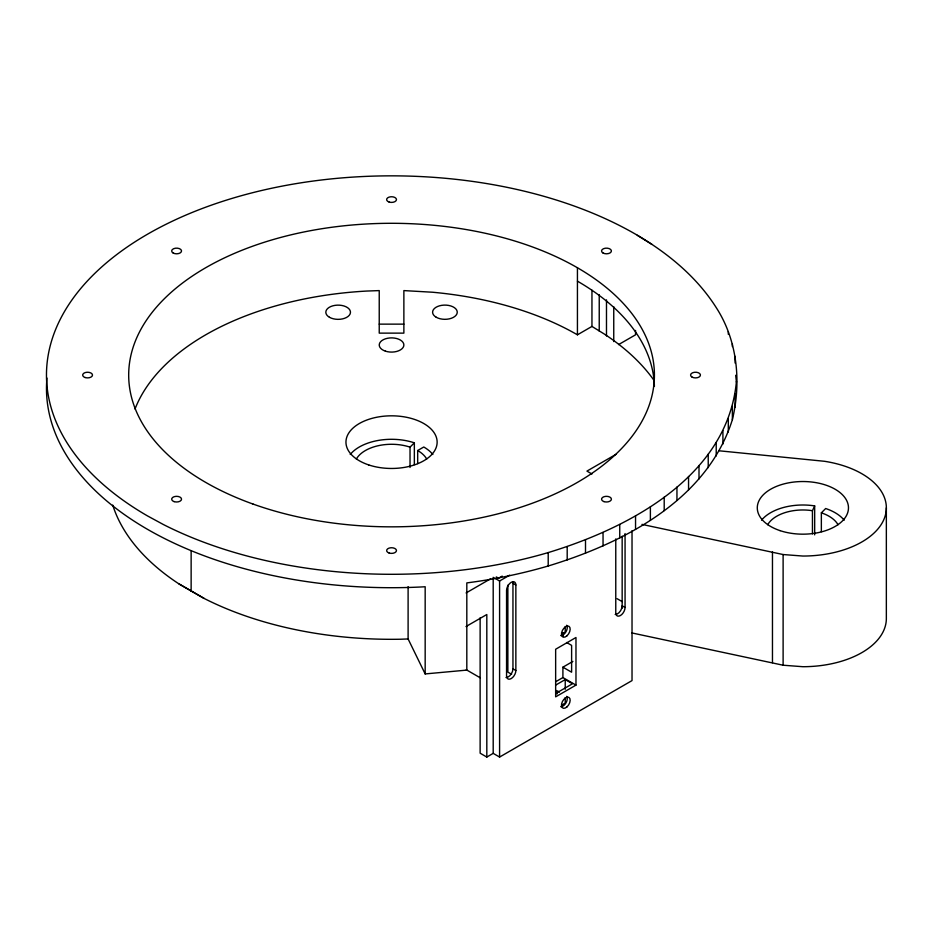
<?xml version="1.0" encoding="UTF-8"?>
<svg xmlns="http://www.w3.org/2000/svg" width="933" height="933" viewBox="0 0 933 933"><rect width="100%" height="100%" fill="white"/><g stroke="black" fill="none" stroke-linecap="round" stroke-linejoin="round"><path stroke-width="1.4" d="M408.106 586.635L408.106 638.953L425.168 673.929L466.815 670.104L466.815 582.903A345.07 199.219 0 0 0 548.207 565.993C623.676 543.053 707.097 500.17 732.37 419.652C741.42 382.122 737.525 340.428 716.217 307.587C696.473 276.425 667.13 252.61 635.548 234.195A345.07 199.219 0 0 0 147.542 234.195A345.07 199.219 0 0 0 147.542 515.937L163.345 524.509A345.07 199.219 0 0 0 548.207 552.581C629.472 527.891 727.705 476.157 736.44 381.329M812.445 533.874L812.445 510.701L814.672 505.896A45.589 26.322 0 0 0 761.55 520.194M356.383 459.024A36.97 21.342 0 0 1 410.03 447.14L414.345 442.825L414.345 464.576M821.355 531.67L821.355 512.835L825.67 508.52A45.589 26.322 0 0 1 844.19 520.194M135.005 409.039A262.873 151.776 0 0 1 366.809 291.049L379.23 290.595L379.23 333.128L403.872 333.128L403.872 290.595L432.667 292.239A262.873 151.776 0 0 1 577.434 334.819L591.954 326.433L591.954 290.175M417.681 463.584L417.681 450.522L423.78 447A45.589 26.322 0 0 1 432.865 454.488M618.591 344.592L635.548 334.807L635.548 330.445M615.908 454.383L586.939 471.107L591.942 473.999M466.092 592.945L490.735 578.717M502.222 576.116L498.572 578.215L496.309 576.909M494.268 577.912L499.587 580.991L509.686 575.16M465.987 626.544L486.816 614.52L486.816 757.06L493.195 753.363L499.587 757.06L632.026 680.589L632.026 530.714M561.631 634.043L565.235 631.968L565.235 626.44M575.976 685.114L555.648 696.858L555.648 649.24L575.976 637.496L575.976 685.114L562.902 677.568L562.902 667.177L572.874 661.427M555.73 681.72L562.902 677.568M555.648 685.114L565.235 679.586L572.489 683.772L555.718 693.464M561.631 705.138L565.235 703.062L565.235 697.534M379.23 324.136L403.872 324.136M408.106 638.953L400.444 639.233A283.422 163.637 0 0 1 204.117 598.426L178.949 583.895A283.422 163.637 0 0 1 112.73 505.08M641.962 524.393L783.114 554.54L802.87 556.045A83.48 48.201 0 0 0 885.639 514.141A83.48 48.201 0 0 0 824.48 461.287L718.783 450.756M632.026 632.971L783.114 665.217L802.87 666.71A83.48 48.201 0 0 0 886.35 618.521L886.35 507.844M617.075 598.683L622.159 601.61M615.768 538.924L615.768 612.841A6.578 3.79 -60 0 0 620.41 615.535A6.578 3.79 -60 0 0 625.063 607.476L622.159 605.809A6.578 3.79 -60 0 1 615.185 614.474M512.788 582.04A6.578 3.79 -60 0 1 512.952 583.335L515.856 585.014L515.856 670.535A6.578 3.79 -60 0 1 511.202 678.583A6.578 3.79 -60 0 1 506.561 675.9L506.561 590.379A6.578 3.79 -60 0 1 511.202 582.332A6.578 3.79 -60 0 1 515.856 585.014M566.646 642.499L571.614 645.379L571.614 672.203L562.902 667.177M512.952 583.335L512.952 668.856L515.856 670.535M511.599 674.279L507.867 672.122L507.867 585.201M466.278 669.742L480.133 677.743M486.816 757.06L480.133 753.199L480.133 617.798M178.949 583.895L204.117 598.426M591.954 326.433L604.141 333.932A283.422 163.637 0 0 1 654.243 380.711M637.309 235.279L651.875 244.353M735.682 375.288L736.44 382.227M814.672 505.896L814.672 534.866M783.114 554.54L783.114 665.217M772.466 551.998L772.466 662.663M735.087 356.324L735.087 363.03M735.087 393.819L735.087 407.231M732.37 343.904L732.37 346.586M732.37 406.228L732.37 419.652M728.3 331.612L728.3 334.294M728.3 418.532L728.3 431.944M722.912 430.649L722.912 444.061M716.217 442.557L716.217 455.969M708.229 454.184L708.229 467.608M699.004 465.509L699.004 478.932M688.554 476.483L688.554 489.895M676.95 487.049L676.95 500.461M664.203 497.172L664.203 510.584M650.383 506.817L650.383 520.229M635.548 515.937L635.548 529.349M625.063 533.559L625.063 607.476M622.159 536.23L622.159 608.129M619.745 524.509L619.745 537.921M613.751 306.7L613.751 341.583M606.485 299.855L606.485 335.973M603.045 532.486L603.045 545.898M599.231 294.735L599.231 331.075M585.504 539.845L585.504 553.257M577.434 267.748L577.434 334.819M567.194 546.551L567.194 559.963M565.235 679.586L565.235 689.254M562.902 632.551L562.902 636.446M548.207 552.581L548.207 565.993M499.587 580.991L499.587 757.06M493.195 577.294L493.195 753.363M425.168 673.929L425.168 586.74L424.025 586.822A345.07 199.219 0 0 1 46.953 378.052M410.03 447.14L410.03 467.445M191.137 550.692L191.137 591.382M577.434 281.16A262.873 151.776 0 0 1 654.395 386.437M350.225 454.488A45.589 26.322 0 0 1 414.345 442.825M417.681 450.522A36.97 21.342 0 0 1 426.708 459.024M566.681 625.262A6.158 3.557 -60 0 1 565.993 631.734A6.158 3.557 -60 0 1 560.733 635.56M566.681 696.356A6.158 3.557 -60 0 1 565.993 702.829A6.158 3.557 -60 0 1 560.733 706.666M556.511 690.49A6.158 3.557 -60 0 1 556.954 694.059M555.648 691.831A6.158 3.557 -60 0 1 559.415 692.169M512.952 668.856A6.578 3.79 -60 0 1 505.978 677.521M767.707 524.731A36.97 21.342 0 0 1 812.445 510.701M821.355 512.835A36.97 21.342 0 0 1 838.032 524.731M253.018 504.053A262.873 151.776 0 0 0 654.29 379.836A262.873 151.776 0 0 0 267.328 241.309A262.873 151.776 0 0 0 253.018 504.053M368.745 464.937A45.589 26.322 0 0 0 437.134 442.137A45.589 26.322 0 0 0 368.745 419.349A45.589 26.322 0 0 0 368.745 464.937M566.937 635.84A6.158 3.557 -60 0 0 568.897 626.288A6.158 3.557 -60 0 0 561.608 632.749A6.158 3.557 -60 0 0 566.937 635.84M566.937 706.934A6.158 3.557 -60 0 0 568.897 697.394A6.158 3.557 -60 0 0 561.608 703.855A6.158 3.557 -60 0 0 566.937 706.934M602.998 252.983A4.933 2.846 0 0 0 611.243 251.712A4.933 2.846 0 0 0 605.214 248.225A4.933 2.846 0 0 0 602.998 252.983M692.029 377.084A4.933 2.846 0 0 0 700.275 375.801A4.933 2.846 0 0 0 694.245 372.314A4.933 2.846 0 0 0 692.029 377.084M604.024 501.627A4.933 2.846 0 0 0 611.418 499.167A4.933 2.846 0 0 0 604.024 496.694A4.933 2.846 0 0 0 604.024 501.627M389.084 553.024A4.933 2.846 0 0 0 396.478 550.563A4.933 2.846 0 0 0 389.084 548.103A4.933 2.846 0 0 0 389.084 553.024M174.144 501.627A4.933 2.846 0 0 0 181.538 499.167A4.933 2.846 0 0 0 174.144 496.694A4.933 2.846 0 0 0 174.144 501.627M85.113 377.527A4.933 2.846 0 0 0 92.507 375.066A4.933 2.846 0 0 0 85.113 372.605A4.933 2.846 0 0 0 85.113 377.527M173.118 252.983A4.933 2.846 0 0 0 181.364 251.712A4.933 2.846 0 0 0 175.334 248.225A4.933 2.846 0 0 0 173.118 252.983M389.084 202.041A4.933 2.846 0 0 0 396.478 199.569A4.933 2.846 0 0 0 389.084 197.108A4.933 2.846 0 0 0 389.084 202.041M780.081 530.644A45.589 26.322 0 0 0 848.47 507.844A45.589 26.322 0 0 0 780.081 485.055A45.589 26.322 0 0 0 780.081 530.644M385.387 351.146A12.327 7.114 0 0 0 403.872 344.988A12.327 7.114 0 0 0 385.387 338.831A12.327 7.114 0 0 0 385.387 351.146M436.212 317.243A12.327 7.114 0 0 0 456.832 314.048A12.327 7.114 0 0 0 441.729 305.336A12.327 7.114 0 0 0 436.212 317.243M329.442 317.278A12.327 7.114 0 0 0 350.05 314.083A12.327 7.114 0 0 0 334.959 305.371A12.327 7.114 0 0 0 329.442 317.278"/></g></svg>
